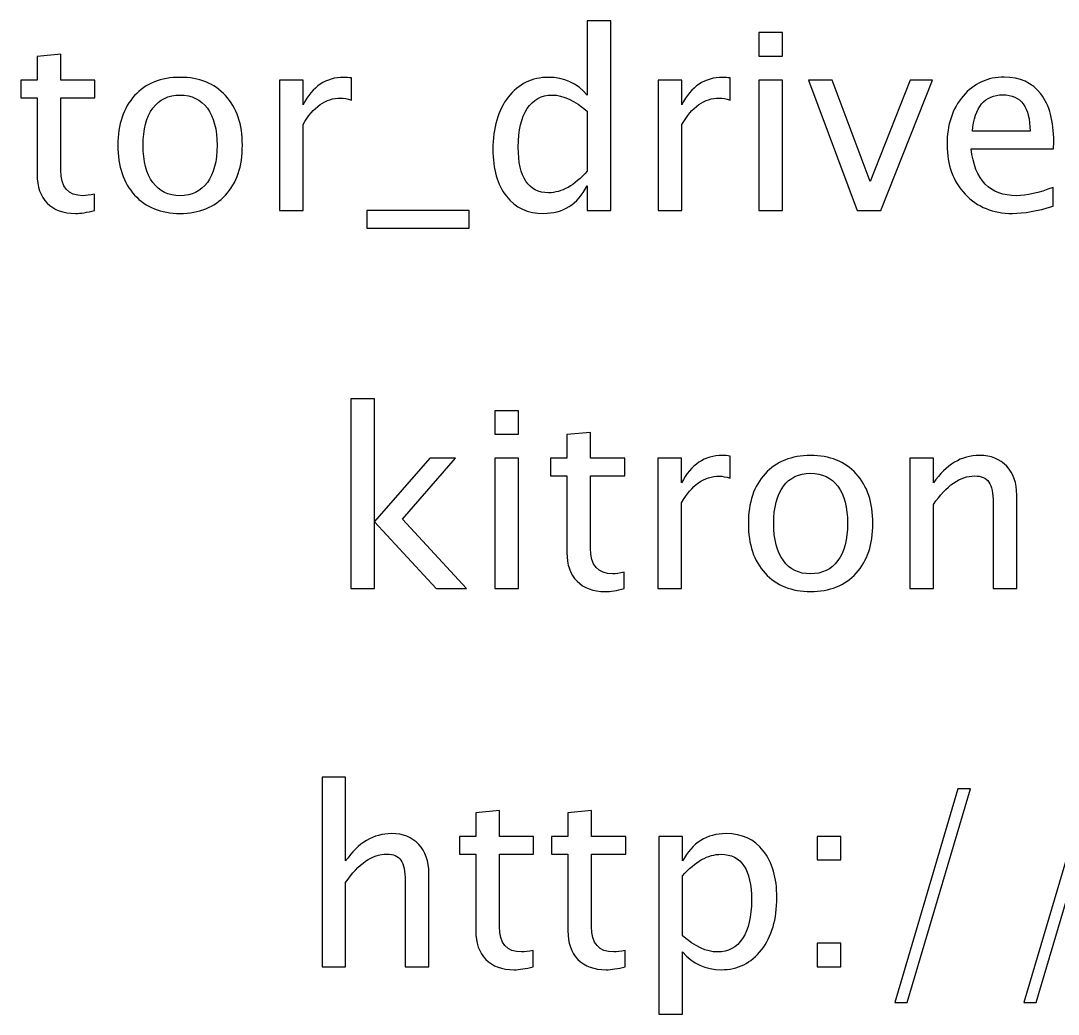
# Model space of a CAD drawing. Header units: centimetres. Extents: x -67 to 67, y -62 to 59.
# Drawn here: x 24.09 to 29.44, y 41.12 to 46.25 of the extents above; entities that cross this region are included whole.
import ezdxf

# ---------------------------------------------------------------- set-up
doc = ezdxf.new("R2010")
doc.units = ezdxf.units.CM
doc.header["$MEASUREMENT"] = 0
doc.layers.add('Layer 1', color=7, linetype='Continuous')

msp = doc.modelspace()

# ---------------------------------------------------------------- linework, layer by layer
at = {"layer": 'Layer 1'}
for points, knots in [([(27.00969, 45.2673), (27.00969, 45.2673), (27.00969, 45.39367), (27.00969, 45.39367), (27.00969, 45.39367), (26.95995, 45.29926), (26.88502, 45.25206), (26.7849, 45.25206), (26.7849, 45.25206), (26.70362, 45.25206), (26.6397, 45.28148), (26.59313, 45.34054), (26.59313, 45.34054), (26.54656, 45.39959), (26.52328, 45.48024), (26.52328, 45.58247), (26.52328, 45.58247), (26.52328, 45.69423), (26.54974, 45.78419), (26.60244, 45.85235), (26.60244, 45.85235), (26.65536, 45.92029), (26.72479, 45.95437), (26.81094, 45.95437), (26.81094, 45.95437), (26.89073, 45.95437), (26.9572, 45.92389), (27.00969, 45.86272), (27.00969, 45.86272), (27.00969, 45.86272), (27.00969, 46.24647), (27.00969, 46.24647), (27.00969, 46.24647), (27.00969, 46.24647), (27.13161, 46.24647), (27.13161, 46.24647), (27.13161, 46.24647), (27.13161, 46.24647), (27.13161, 45.2673), (27.13161, 45.2673), (27.13161, 45.2673), (27.13161, 45.2673), (27.00969, 45.2673), (27.00969, 45.2673)], [0, 0, 0, 0, 0.0833333, 0.0833333, 0.0833333, 0.0833333, 0.1666667, 0.1666667, 0.1666667, 0.1666667, 0.25, 0.25, 0.25, 0.25, 0.3333333, 0.3333333, 0.3333333, 0.3333333, 0.4166667, 0.4166667, 0.4166667, 0.4166667, 0.5, 0.5, 0.5, 0.5, 0.5833333, 0.5833333, 0.5833333, 0.5833333, 0.6666667, 0.6666667, 0.6666667, 0.6666667, 0.75, 0.75, 0.75, 0.75, 0.8333333, 0.8333333, 0.8333333, 0.8333333, 1, 1, 1, 1]), ([(27.89551, 46.06359), (27.89551, 46.06359), (27.89551, 46.18551), (27.89551, 46.18551), (27.89551, 46.18551), (27.89551, 46.18551), (28.01743, 46.18551), (28.01743, 46.18551), (28.01743, 46.18551), (28.01743, 46.18551), (28.01743, 46.06359), (28.01743, 46.06359), (28.01743, 46.06359), (28.01743, 46.06359), (27.89551, 46.06359), (27.89551, 46.06359)], [0, 0, 0, 0, 0.2, 0.2, 0.2, 0.2, 0.4, 0.4, 0.4, 0.4, 0.6, 0.6, 0.6, 0.6, 1, 1, 1, 1]), ([(24.46779, 45.26751), (24.43011, 45.25714), (24.39731, 45.25206), (24.36958, 45.25206), (24.36958, 45.25206), (24.30735, 45.25206), (24.25888, 45.26984), (24.22416, 45.3054), (24.22416, 45.3054), (24.18924, 45.34096), (24.17188, 45.39028), (24.17188, 45.45357), (24.17188, 45.45357), (24.17188, 45.45357), (24.17188, 45.84896), (24.17188, 45.84896), (24.17188, 45.84896), (24.17188, 45.84896), (24.08764, 45.84896), (24.08764, 45.84896), (24.08764, 45.84896), (24.08764, 45.84896), (24.08764, 45.9404), (24.08764, 45.9404), (24.08764, 45.9404), (24.08764, 45.9404), (24.17188, 45.9404), (24.17188, 45.9404), (24.17188, 45.9404), (24.17188, 45.9404), (24.17188, 46.06211), (24.17188, 46.06211), (24.17188, 46.06211), (24.17188, 46.06211), (24.2938, 46.07375), (24.2938, 46.07375), (24.2938, 46.07375), (24.2938, 46.07375), (24.2938, 45.9404), (24.2938, 45.9404), (24.2938, 45.9404), (24.2938, 45.9404), (24.47033, 45.9404), (24.47033, 45.9404), (24.47033, 45.9404), (24.47033, 45.9404), (24.47033, 45.84896), (24.47033, 45.84896), (24.47033, 45.84896), (24.47033, 45.84896), (24.2938, 45.84896), (24.2938, 45.84896), (24.2938, 45.84896), (24.2938, 45.84896), (24.2938, 45.47558), (24.2938, 45.47558), (24.2938, 45.47558), (24.2938, 45.38753), (24.33211, 45.3435), (24.40852, 45.3435), (24.40852, 45.3435), (24.42482, 45.3435), (24.44451, 45.34625), (24.46779, 45.35154), (24.46779, 45.35154), (24.46779, 45.35154), (24.46779, 45.26751), (24.46779, 45.26751)], [0, 0, 0, 0, 0.0555556, 0.0555556, 0.0555556, 0.0555556, 0.1111111, 0.1111111, 0.1111111, 0.1111111, 0.1666667, 0.1666667, 0.1666667, 0.1666667, 0.2222222, 0.2222222, 0.2222222, 0.2222222, 0.2777778, 0.2777778, 0.2777778, 0.2777778, 0.3333333, 0.3333333, 0.3333333, 0.3333333, 0.3888889, 0.3888889, 0.3888889, 0.3888889, 0.4444444, 0.4444444, 0.4444444, 0.4444444, 0.5, 0.5, 0.5, 0.5, 0.5555556, 0.5555556, 0.5555556, 0.5555556, 0.6111111, 0.6111111, 0.6111111, 0.6111111, 0.6666667, 0.6666667, 0.6666667, 0.6666667, 0.7222222, 0.7222222, 0.7222222, 0.7222222, 0.7777778, 0.7777778, 0.7777778, 0.7777778, 0.8333333, 0.8333333, 0.8333333, 0.8333333, 0.8888889, 0.8888889, 0.8888889, 0.8888889, 1, 1, 1, 1]), ([(24.90975, 45.25206), (24.8109, 45.25206), (24.73259, 45.2836), (24.67501, 45.34668), (24.67501, 45.34668), (24.61723, 45.40975), (24.58844, 45.49548), (24.58844, 45.60364), (24.58844, 45.60364), (24.58844, 45.71159), (24.61723, 45.7971), (24.67501, 45.85997), (24.67501, 45.85997), (24.73259, 45.92283), (24.8109, 45.95437), (24.90975, 45.95437), (24.90975, 45.95437), (25.0086, 45.95437), (25.08692, 45.92283), (25.14449, 45.85997), (25.14449, 45.85997), (25.20227, 45.7971), (25.23106, 45.71159), (25.23106, 45.60364), (25.23106, 45.60364), (25.23106, 45.49548), (25.20227, 45.40975), (25.14449, 45.34668), (25.14449, 45.34668), (25.08692, 45.2836), (25.0086, 45.25206), (24.90975, 45.25206)], [0, 0, 0, 0, 0.1111111, 0.1111111, 0.1111111, 0.1111111, 0.2222222, 0.2222222, 0.2222222, 0.2222222, 0.3333333, 0.3333333, 0.3333333, 0.3333333, 0.4444444, 0.4444444, 0.4444444, 0.4444444, 0.5555556, 0.5555556, 0.5555556, 0.5555556, 0.6666667, 0.6666667, 0.6666667, 0.6666667, 0.7777778, 0.7777778, 0.7777778, 0.7777778, 1, 1, 1, 1]), ([(25.42198, 45.2673), (25.42198, 45.2673), (25.42198, 45.9404), (25.42198, 45.9404), (25.42198, 45.9404), (25.42198, 45.9404), (25.5439, 45.9404), (25.5439, 45.9404), (25.5439, 45.9404), (25.5439, 45.9404), (25.5439, 45.81319), (25.5439, 45.81319), (25.5439, 45.81319), (25.59237, 45.90738), (25.66265, 45.95437), (25.75493, 45.95437), (25.75493, 45.95437), (25.76742, 45.95437), (25.78054, 45.95331), (25.79409, 45.9512), (25.79409, 45.9512), (25.79409, 45.9512), (25.79409, 45.83711), (25.79409, 45.83711), (25.79409, 45.83711), (25.77292, 45.84409), (25.7543, 45.84769), (25.73821, 45.84769), (25.73821, 45.84769), (25.66074, 45.84769), (25.59597, 45.80197), (25.5439, 45.71032), (25.5439, 45.71032), (25.5439, 45.71032), (25.5439, 45.2673), (25.5439, 45.2673), (25.5439, 45.2673), (25.5439, 45.2673), (25.42198, 45.2673), (25.42198, 45.2673)], [0, 0, 0, 0, 0.0909091, 0.0909091, 0.0909091, 0.0909091, 0.1818182, 0.1818182, 0.1818182, 0.1818182, 0.2727273, 0.2727273, 0.2727273, 0.2727273, 0.3636364, 0.3636364, 0.3636364, 0.3636364, 0.4545455, 0.4545455, 0.4545455, 0.4545455, 0.5454545, 0.5454545, 0.5454545, 0.5454545, 0.6363636, 0.6363636, 0.6363636, 0.6363636, 0.7272727, 0.7272727, 0.7272727, 0.7272727, 0.8181818, 0.8181818, 0.8181818, 0.8181818, 1, 1, 1, 1]), ([(27.37587, 45.2673), (27.37587, 45.2673), (27.37587, 45.9404), (27.37587, 45.9404), (27.37587, 45.9404), (27.37587, 45.9404), (27.49779, 45.9404), (27.49779, 45.9404), (27.49779, 45.9404), (27.49779, 45.9404), (27.49779, 45.81319), (27.49779, 45.81319), (27.49779, 45.81319), (27.54626, 45.90738), (27.61654, 45.95437), (27.70882, 45.95437), (27.70882, 45.95437), (27.72131, 45.95437), (27.73443, 45.95331), (27.74798, 45.9512), (27.74798, 45.9512), (27.74798, 45.9512), (27.74798, 45.83711), (27.74798, 45.83711), (27.74798, 45.83711), (27.72681, 45.84409), (27.70819, 45.84769), (27.6921, 45.84769), (27.6921, 45.84769), (27.61463, 45.84769), (27.54986, 45.80197), (27.49779, 45.71032), (27.49779, 45.71032), (27.49779, 45.71032), (27.49779, 45.2673), (27.49779, 45.2673), (27.49779, 45.2673), (27.49779, 45.2673), (27.37587, 45.2673), (27.37587, 45.2673)], [0, 0, 0, 0, 0.0909091, 0.0909091, 0.0909091, 0.0909091, 0.1818182, 0.1818182, 0.1818182, 0.1818182, 0.2727273, 0.2727273, 0.2727273, 0.2727273, 0.3636364, 0.3636364, 0.3636364, 0.3636364, 0.4545455, 0.4545455, 0.4545455, 0.4545455, 0.5454545, 0.5454545, 0.5454545, 0.5454545, 0.6363636, 0.6363636, 0.6363636, 0.6363636, 0.7272727, 0.7272727, 0.7272727, 0.7272727, 0.8181818, 0.8181818, 0.8181818, 0.8181818, 1, 1, 1, 1]), ([(27.89551, 45.2673), (27.89551, 45.2673), (27.89551, 45.9404), (27.89551, 45.9404), (27.89551, 45.9404), (27.89551, 45.9404), (28.01743, 45.9404), (28.01743, 45.9404), (28.01743, 45.9404), (28.01743, 45.9404), (28.01743, 45.2673), (28.01743, 45.2673), (28.01743, 45.2673), (28.01743, 45.2673), (27.89551, 45.2673), (27.89551, 45.2673)], [0, 0, 0, 0, 0.2, 0.2, 0.2, 0.2, 0.4, 0.4, 0.4, 0.4, 0.6, 0.6, 0.6, 0.6, 1, 1, 1, 1]), ([(28.40266, 45.2673), (28.40266, 45.2673), (28.15205, 45.9404), (28.15205, 45.9404), (28.15205, 45.9404), (28.15205, 45.9404), (28.27397, 45.9404), (28.27397, 45.9404), (28.27397, 45.9404), (28.27397, 45.9404), (28.46934, 45.41737), (28.46934, 45.41737), (28.46934, 45.41737), (28.46934, 45.41737), (28.67614, 45.9404), (28.67614, 45.9404), (28.67614, 45.9404), (28.67614, 45.9404), (28.79086, 45.9404), (28.79086, 45.9404), (28.79086, 45.9404), (28.79086, 45.9404), (28.5248, 45.2673), (28.5248, 45.2673), (28.5248, 45.2673), (28.5248, 45.2673), (28.40266, 45.2673), (28.40266, 45.2673)], [0, 0, 0, 0, 0.125, 0.125, 0.125, 0.125, 0.25, 0.25, 0.25, 0.25, 0.375, 0.375, 0.375, 0.375, 0.5, 0.5, 0.5, 0.5, 0.625, 0.625, 0.625, 0.625, 0.75, 0.75, 0.75, 0.75, 1, 1, 1, 1]), ([(29.4138, 45.28889), (29.33189, 45.26434), (29.26182, 45.25206), (29.2034, 45.25206), (29.2034, 45.25206), (29.10371, 45.25206), (29.02264, 45.28508), (28.9602, 45.35091), (28.9602, 45.35091), (28.89776, 45.41674), (28.86643, 45.50204), (28.86643, 45.60703), (28.86643, 45.60703), (28.86643, 45.70884), (28.89395, 45.79245), (28.94919, 45.85785), (28.94919, 45.85785), (29.00444, 45.92304), (29.07513, 45.95564), (29.16128, 45.95564), (29.16128, 45.95564), (29.24277, 45.95564), (29.30585, 45.92664), (29.3503, 45.86865), (29.3503, 45.86865), (29.39475, 45.81065), (29.41698, 45.72852), (29.41698, 45.62205), (29.41698, 45.62205), (29.41698, 45.62205), (29.41634, 45.5848), (29.41634, 45.5848), (29.41634, 45.5848), (29.41634, 45.5848), (28.99089, 45.5848), (28.99089, 45.5848), (28.99089, 45.5848), (29.00867, 45.42393), (29.0872, 45.3435), (29.22626, 45.3435), (29.22626, 45.3435), (29.27728, 45.3435), (29.33972, 45.35789), (29.4138, 45.38668), (29.4138, 45.38668), (29.4138, 45.38668), (29.4138, 45.28889), (29.4138, 45.28889)], [0, 0, 0, 0, 0.0769231, 0.0769231, 0.0769231, 0.0769231, 0.1538462, 0.1538462, 0.1538462, 0.1538462, 0.2307692, 0.2307692, 0.2307692, 0.2307692, 0.3076923, 0.3076923, 0.3076923, 0.3076923, 0.3846154, 0.3846154, 0.3846154, 0.3846154, 0.4615385, 0.4615385, 0.4615385, 0.4615385, 0.5384615, 0.5384615, 0.5384615, 0.5384615, 0.6153846, 0.6153846, 0.6153846, 0.6153846, 0.6923077, 0.6923077, 0.6923077, 0.6923077, 0.7692308, 0.7692308, 0.7692308, 0.7692308, 0.8461538, 0.8461538, 0.8461538, 0.8461538, 1, 1, 1, 1]), ([(24.90954, 45.3435), (24.96986, 45.3435), (25.01685, 45.36615), (25.0503, 45.41166), (25.0503, 45.41166), (25.08353, 45.45695), (25.10025, 45.52109), (25.10025, 45.60364), (25.10025, 45.60364), (25.10025, 45.68598), (25.08353, 45.7499), (25.0503, 45.7952), (25.0503, 45.7952), (25.01685, 45.84028), (24.96986, 45.86293), (24.90954, 45.86293), (24.90954, 45.86293), (24.849, 45.86293), (24.80201, 45.84028), (24.76899, 45.7952), (24.76899, 45.7952), (24.73576, 45.7499), (24.71925, 45.68598), (24.71925, 45.60364), (24.71925, 45.60364), (24.71925, 45.52109), (24.73576, 45.45695), (24.76899, 45.41166), (24.76899, 45.41166), (24.80201, 45.36615), (24.849, 45.3435), (24.90954, 45.3435)], [0, 0, 0, 0, 0.1111111, 0.1111111, 0.1111111, 0.1111111, 0.2222222, 0.2222222, 0.2222222, 0.2222222, 0.3333333, 0.3333333, 0.3333333, 0.3333333, 0.4444444, 0.4444444, 0.4444444, 0.4444444, 0.5555556, 0.5555556, 0.5555556, 0.5555556, 0.6666667, 0.6666667, 0.6666667, 0.6666667, 0.7777778, 0.7777778, 0.7777778, 0.7777778, 1, 1, 1, 1]), ([(27.00969, 45.77932), (26.9464, 45.83499), (26.8865, 45.86293), (26.82977, 45.86293), (26.82977, 45.86293), (26.77389, 45.86293), (26.73071, 45.83965), (26.70002, 45.79287), (26.70002, 45.79287), (26.66933, 45.7463), (26.65409, 45.68026), (26.65409, 45.59475), (26.65409, 45.59475), (26.65409, 45.43748), (26.70616, 45.35874), (26.81051, 45.35874), (26.81051, 45.35874), (26.87825, 45.35874), (26.94471, 45.39578), (27.00969, 45.46965), (27.00969, 45.46965), (27.00969, 45.46965), (27.00969, 45.77932), (27.00969, 45.77932)], [0, 0, 0, 0, 0.1428571, 0.1428571, 0.1428571, 0.1428571, 0.2857143, 0.2857143, 0.2857143, 0.2857143, 0.4285714, 0.4285714, 0.4285714, 0.4285714, 0.5714286, 0.5714286, 0.5714286, 0.5714286, 0.7142857, 0.7142857, 0.7142857, 0.7142857, 1, 1, 1, 1]), ([(28.99724, 45.67624), (28.99724, 45.67624), (29.29442, 45.67624), (29.29442, 45.67624), (29.29442, 45.67624), (29.29442, 45.80155), (29.24764, 45.8642), (29.1543, 45.8642), (29.1543, 45.8642), (29.06032, 45.8642), (29.00804, 45.80155), (28.99724, 45.67624)], [0, 0, 0, 0, 0.25, 0.25, 0.25, 0.25, 0.5, 0.5, 0.5, 0.5, 1, 1, 1, 1]), ([(25.87304, 45.17586), (25.87304, 45.17586), (25.87304, 45.2673), (25.87304, 45.2673), (25.87304, 45.2673), (25.87304, 45.2673), (26.40136, 45.2673), (26.40136, 45.2673), (26.40136, 45.2673), (26.40136, 45.2673), (26.40136, 45.17586), (26.40136, 45.17586), (26.40136, 45.17586), (26.40136, 45.17586), (25.87304, 45.17586), (25.87304, 45.17586)], [0, 0, 0, 0, 0.2, 0.2, 0.2, 0.2, 0.4, 0.4, 0.4, 0.4, 0.6, 0.6, 0.6, 0.6, 1, 1, 1, 1]), ([(25.79069, 43.31573), (25.79069, 43.31573), (25.79069, 44.2949), (25.79069, 44.2949), (25.79069, 44.2949), (25.79069, 44.2949), (25.91261, 44.2949), (25.91261, 44.2949), (25.91261, 44.2949), (25.91261, 44.2949), (25.91261, 43.66223), (25.91261, 43.66223), (25.91261, 43.66223), (25.91261, 43.66223), (26.19836, 43.98883), (26.19836, 43.98883), (26.19836, 43.98883), (26.19836, 43.98883), (26.33002, 43.98883), (26.33002, 43.98883), (26.33002, 43.98883), (26.33002, 43.98883), (26.05697, 43.67472), (26.05697, 43.67472), (26.05697, 43.67472), (26.05697, 43.67472), (26.38717, 43.31573), (26.38717, 43.31573), (26.38717, 43.31573), (26.38717, 43.31573), (26.23011, 43.31573), (26.23011, 43.31573), (26.23011, 43.31573), (26.23011, 43.31573), (25.91261, 43.66096), (25.91261, 43.66096), (25.91261, 43.66096), (25.91261, 43.66096), (25.91261, 43.31573), (25.91261, 43.31573), (25.91261, 43.31573), (25.91261, 43.31573), (25.79069, 43.31573), (25.79069, 43.31573)], [0, 0, 0, 0, 0.0833333, 0.0833333, 0.0833333, 0.0833333, 0.1666667, 0.1666667, 0.1666667, 0.1666667, 0.25, 0.25, 0.25, 0.25, 0.3333333, 0.3333333, 0.3333333, 0.3333333, 0.4166667, 0.4166667, 0.4166667, 0.4166667, 0.5, 0.5, 0.5, 0.5, 0.5833333, 0.5833333, 0.5833333, 0.5833333, 0.6666667, 0.6666667, 0.6666667, 0.6666667, 0.75, 0.75, 0.75, 0.75, 0.8333333, 0.8333333, 0.8333333, 0.8333333, 1, 1, 1, 1]), ([(26.53301, 44.11202), (26.53301, 44.11202), (26.53301, 44.23394), (26.53301, 44.23394), (26.53301, 44.23394), (26.53301, 44.23394), (26.65493, 44.23394), (26.65493, 44.23394), (26.65493, 44.23394), (26.65493, 44.23394), (26.65493, 44.11202), (26.65493, 44.11202), (26.65493, 44.11202), (26.65493, 44.11202), (26.53301, 44.11202), (26.53301, 44.11202)], [0, 0, 0, 0, 0.2, 0.2, 0.2, 0.2, 0.4, 0.4, 0.4, 0.4, 0.6, 0.6, 0.6, 0.6, 1, 1, 1, 1]), ([(27.20103, 43.31594), (27.16335, 43.30557), (27.13055, 43.30049), (27.10282, 43.30049), (27.10282, 43.30049), (27.04059, 43.30049), (26.99212, 43.31827), (26.9574, 43.35383), (26.9574, 43.35383), (26.92248, 43.38939), (26.90512, 43.43871), (26.90512, 43.502), (26.90512, 43.502), (26.90512, 43.502), (26.90512, 43.89739), (26.90512, 43.89739), (26.90512, 43.89739), (26.90512, 43.89739), (26.82088, 43.89739), (26.82088, 43.89739), (26.82088, 43.89739), (26.82088, 43.89739), (26.82088, 43.98883), (26.82088, 43.98883), (26.82088, 43.98883), (26.82088, 43.98883), (26.90512, 43.98883), (26.90512, 43.98883), (26.90512, 43.98883), (26.90512, 43.98883), (26.90512, 44.11054), (26.90512, 44.11054), (26.90512, 44.11054), (26.90512, 44.11054), (27.02704, 44.12218), (27.02704, 44.12218), (27.02704, 44.12218), (27.02704, 44.12218), (27.02704, 43.98883), (27.02704, 43.98883), (27.02704, 43.98883), (27.02704, 43.98883), (27.20357, 43.98883), (27.20357, 43.98883), (27.20357, 43.98883), (27.20357, 43.98883), (27.20357, 43.89739), (27.20357, 43.89739), (27.20357, 43.89739), (27.20357, 43.89739), (27.02704, 43.89739), (27.02704, 43.89739), (27.02704, 43.89739), (27.02704, 43.89739), (27.02704, 43.52401), (27.02704, 43.52401), (27.02704, 43.52401), (27.02704, 43.43596), (27.06535, 43.39193), (27.14176, 43.39193), (27.14176, 43.39193), (27.15806, 43.39193), (27.17775, 43.39468), (27.20103, 43.39997), (27.20103, 43.39997), (27.20103, 43.39997), (27.20103, 43.31594), (27.20103, 43.31594)], [0, 0, 0, 0, 0.0555556, 0.0555556, 0.0555556, 0.0555556, 0.1111111, 0.1111111, 0.1111111, 0.1111111, 0.1666667, 0.1666667, 0.1666667, 0.1666667, 0.2222222, 0.2222222, 0.2222222, 0.2222222, 0.2777778, 0.2777778, 0.2777778, 0.2777778, 0.3333333, 0.3333333, 0.3333333, 0.3333333, 0.3888889, 0.3888889, 0.3888889, 0.3888889, 0.4444444, 0.4444444, 0.4444444, 0.4444444, 0.5, 0.5, 0.5, 0.5, 0.5555556, 0.5555556, 0.5555556, 0.5555556, 0.6111111, 0.6111111, 0.6111111, 0.6111111, 0.6666667, 0.6666667, 0.6666667, 0.6666667, 0.7222222, 0.7222222, 0.7222222, 0.7222222, 0.7777778, 0.7777778, 0.7777778, 0.7777778, 0.8333333, 0.8333333, 0.8333333, 0.8333333, 0.8888889, 0.8888889, 0.8888889, 0.8888889, 1, 1, 1, 1]), ([(27.37502, 43.31573), (27.37502, 43.31573), (27.37502, 43.98883), (27.37502, 43.98883), (27.37502, 43.98883), (27.37502, 43.98883), (27.49694, 43.98883), (27.49694, 43.98883), (27.49694, 43.98883), (27.49694, 43.98883), (27.49694, 43.86162), (27.49694, 43.86162), (27.49694, 43.86162), (27.54541, 43.95581), (27.61569, 44.0028), (27.70797, 44.0028), (27.70797, 44.0028), (27.72046, 44.0028), (27.73358, 44.00174), (27.74713, 43.99963), (27.74713, 43.99963), (27.74713, 43.99963), (27.74713, 43.88554), (27.74713, 43.88554), (27.74713, 43.88554), (27.72596, 43.89252), (27.70734, 43.89612), (27.69125, 43.89612), (27.69125, 43.89612), (27.61378, 43.89612), (27.54901, 43.8504), (27.49694, 43.75875), (27.49694, 43.75875), (27.49694, 43.75875), (27.49694, 43.31573), (27.49694, 43.31573), (27.49694, 43.31573), (27.49694, 43.31573), (27.37502, 43.31573), (27.37502, 43.31573)], [0, 0, 0, 0, 0.0909091, 0.0909091, 0.0909091, 0.0909091, 0.1818182, 0.1818182, 0.1818182, 0.1818182, 0.2727273, 0.2727273, 0.2727273, 0.2727273, 0.3636364, 0.3636364, 0.3636364, 0.3636364, 0.4545455, 0.4545455, 0.4545455, 0.4545455, 0.5454545, 0.5454545, 0.5454545, 0.5454545, 0.6363636, 0.6363636, 0.6363636, 0.6363636, 0.7272727, 0.7272727, 0.7272727, 0.7272727, 0.8181818, 0.8181818, 0.8181818, 0.8181818, 1, 1, 1, 1]), ([(28.16263, 43.30049), (28.06378, 43.30049), (27.98547, 43.33203), (27.92789, 43.39511), (27.92789, 43.39511), (27.87011, 43.45818), (27.84132, 43.54391), (27.84132, 43.65207), (27.84132, 43.65207), (27.84132, 43.76002), (27.87011, 43.84553), (27.92789, 43.9084), (27.92789, 43.9084), (27.98547, 43.97126), (28.06378, 44.0028), (28.16263, 44.0028), (28.16263, 44.0028), (28.26148, 44.0028), (28.3398, 43.97126), (28.39737, 43.9084), (28.39737, 43.9084), (28.45515, 43.84553), (28.48394, 43.76002), (28.48394, 43.65207), (28.48394, 43.65207), (28.48394, 43.54391), (28.45515, 43.45818), (28.39737, 43.39511), (28.39737, 43.39511), (28.3398, 43.33203), (28.26148, 43.30049), (28.16263, 43.30049)], [0, 0, 0, 0, 0.1111111, 0.1111111, 0.1111111, 0.1111111, 0.2222222, 0.2222222, 0.2222222, 0.2222222, 0.3333333, 0.3333333, 0.3333333, 0.3333333, 0.4444444, 0.4444444, 0.4444444, 0.4444444, 0.5555556, 0.5555556, 0.5555556, 0.5555556, 0.6666667, 0.6666667, 0.6666667, 0.6666667, 0.7777778, 0.7777778, 0.7777778, 0.7777778, 1, 1, 1, 1]), ([(28.67486, 43.31573), (28.67486, 43.31573), (28.67486, 43.98883), (28.67486, 43.98883), (28.67486, 43.98883), (28.67486, 43.98883), (28.79678, 43.98883), (28.79678, 43.98883), (28.79678, 43.98883), (28.79678, 43.98883), (28.79678, 43.86162), (28.79678, 43.86162), (28.79678, 43.86162), (28.86134, 43.95581), (28.9405, 44.0028), (29.03406, 44.0028), (29.03406, 44.0028), (29.0929, 44.0028), (29.13968, 43.98439), (29.17418, 43.94734), (29.17418, 43.94734), (29.20868, 43.91051), (29.22604, 43.86077), (29.22604, 43.79854), (29.22604, 43.79854), (29.22604, 43.79854), (29.22604, 43.31573), (29.22604, 43.31573), (29.22604, 43.31573), (29.22604, 43.31573), (29.10412, 43.31573), (29.10412, 43.31573), (29.10412, 43.31573), (29.10412, 43.31573), (29.10412, 43.75875), (29.10412, 43.75875), (29.10412, 43.75875), (29.10412, 43.8087), (29.09671, 43.84426), (29.08211, 43.86543), (29.08211, 43.86543), (29.06729, 43.88681), (29.04295, 43.89739), (29.00887, 43.89739), (29.00887, 43.89739), (28.93394, 43.89739), (28.86324, 43.8485), (28.79678, 43.75071), (28.79678, 43.75071), (28.79678, 43.75071), (28.79678, 43.31573), (28.79678, 43.31573), (28.79678, 43.31573), (28.79678, 43.31573), (28.67486, 43.31573), (28.67486, 43.31573)], [0, 0, 0, 0, 0.0666667, 0.0666667, 0.0666667, 0.0666667, 0.1333333, 0.1333333, 0.1333333, 0.1333333, 0.2, 0.2, 0.2, 0.2, 0.2666667, 0.2666667, 0.2666667, 0.2666667, 0.3333333, 0.3333333, 0.3333333, 0.3333333, 0.4, 0.4, 0.4, 0.4, 0.4666667, 0.4666667, 0.4666667, 0.4666667, 0.5333333, 0.5333333, 0.5333333, 0.5333333, 0.6, 0.6, 0.6, 0.6, 0.6666667, 0.6666667, 0.6666667, 0.6666667, 0.7333333, 0.7333333, 0.7333333, 0.7333333, 0.8, 0.8, 0.8, 0.8, 0.8666667, 0.8666667, 0.8666667, 0.8666667, 1, 1, 1, 1]), ([(26.53301, 43.31573), (26.53301, 43.31573), (26.53301, 43.98883), (26.53301, 43.98883), (26.53301, 43.98883), (26.53301, 43.98883), (26.65493, 43.98883), (26.65493, 43.98883), (26.65493, 43.98883), (26.65493, 43.98883), (26.65493, 43.31573), (26.65493, 43.31573), (26.65493, 43.31573), (26.65493, 43.31573), (26.53301, 43.31573), (26.53301, 43.31573)], [0, 0, 0, 0, 0.2, 0.2, 0.2, 0.2, 0.4, 0.4, 0.4, 0.4, 0.6, 0.6, 0.6, 0.6, 1, 1, 1, 1]), ([(28.16242, 43.39193), (28.22274, 43.39193), (28.26973, 43.41458), (28.30318, 43.46009), (28.30318, 43.46009), (28.33641, 43.50538), (28.35313, 43.56952), (28.35313, 43.65207), (28.35313, 43.65207), (28.35313, 43.73441), (28.33641, 43.79833), (28.30318, 43.84363), (28.30318, 43.84363), (28.26973, 43.88871), (28.22274, 43.91136), (28.16242, 43.91136), (28.16242, 43.91136), (28.10188, 43.91136), (28.05489, 43.88871), (28.02187, 43.84363), (28.02187, 43.84363), (27.98864, 43.79833), (27.97213, 43.73441), (27.97213, 43.65207), (27.97213, 43.65207), (27.97213, 43.56952), (27.98864, 43.50538), (28.02187, 43.46009), (28.02187, 43.46009), (28.05489, 43.41458), (28.10188, 43.39193), (28.16242, 43.39193)], [0, 0, 0, 0, 0.1111111, 0.1111111, 0.1111111, 0.1111111, 0.2222222, 0.2222222, 0.2222222, 0.2222222, 0.3333333, 0.3333333, 0.3333333, 0.3333333, 0.4444444, 0.4444444, 0.4444444, 0.4444444, 0.5555556, 0.5555556, 0.5555556, 0.5555556, 0.6666667, 0.6666667, 0.6666667, 0.6666667, 0.7777778, 0.7777778, 0.7777778, 0.7777778, 1, 1, 1, 1]), ([(25.64179, 41.36416), (25.64179, 41.36416), (25.64179, 42.34333), (25.64179, 42.34333), (25.64179, 42.34333), (25.64179, 42.34333), (25.76371, 42.34333), (25.76371, 42.34333), (25.76371, 42.34333), (25.76371, 42.34333), (25.76371, 41.91005), (25.76371, 41.91005), (25.76371, 41.91005), (25.82827, 42.00424), (25.90743, 42.05123), (26.00099, 42.05123), (26.00099, 42.05123), (26.05983, 42.05123), (26.10661, 42.03282), (26.14111, 41.99577), (26.14111, 41.99577), (26.17561, 41.95894), (26.19297, 41.9092), (26.19297, 41.84697), (26.19297, 41.84697), (26.19297, 41.84697), (26.19297, 41.36416), (26.19297, 41.36416), (26.19297, 41.36416), (26.19297, 41.36416), (26.07105, 41.36416), (26.07105, 41.36416), (26.07105, 41.36416), (26.07105, 41.36416), (26.07105, 41.80718), (26.07105, 41.80718), (26.07105, 41.80718), (26.07105, 41.85713), (26.06364, 41.89269), (26.04904, 41.91386), (26.04904, 41.91386), (26.03422, 41.93524), (26.00988, 41.94582), (25.9758, 41.94582), (25.9758, 41.94582), (25.90087, 41.94582), (25.83017, 41.89693), (25.76371, 41.79914), (25.76371, 41.79914), (25.76371, 41.79914), (25.76371, 41.36416), (25.76371, 41.36416), (25.76371, 41.36416), (25.76371, 41.36416), (25.64179, 41.36416), (25.64179, 41.36416)], [0, 0, 0, 0, 0.0666667, 0.0666667, 0.0666667, 0.0666667, 0.1333333, 0.1333333, 0.1333333, 0.1333333, 0.2, 0.2, 0.2, 0.2, 0.2666667, 0.2666667, 0.2666667, 0.2666667, 0.3333333, 0.3333333, 0.3333333, 0.3333333, 0.4, 0.4, 0.4, 0.4, 0.4666667, 0.4666667, 0.4666667, 0.4666667, 0.5333333, 0.5333333, 0.5333333, 0.5333333, 0.6, 0.6, 0.6, 0.6, 0.6666667, 0.6666667, 0.6666667, 0.6666667, 0.7333333, 0.7333333, 0.7333333, 0.7333333, 0.8, 0.8, 0.8, 0.8, 0.8666667, 0.8666667, 0.8666667, 0.8666667, 1, 1, 1, 1]), ([(28.59623, 41.18001), (28.59623, 41.18001), (28.92283, 42.28237), (28.92283, 42.28237), (28.92283, 42.28237), (28.92283, 42.28237), (28.98739, 42.28237), (28.98739, 42.28237), (28.98739, 42.28237), (28.98739, 42.28237), (28.66079, 41.18001), (28.66079, 41.18001), (28.66079, 41.18001), (28.66079, 41.18001), (28.59623, 41.18001), (28.59623, 41.18001)], [0, 0, 0, 0, 0.2, 0.2, 0.2, 0.2, 0.4, 0.4, 0.4, 0.4, 0.6, 0.6, 0.6, 0.6, 1, 1, 1, 1]), ([(29.26213, 41.18001), (29.26213, 41.18001), (29.58873, 42.28237), (29.58873, 42.28237), (29.58873, 42.28237), (29.58873, 42.28237), (29.65329, 42.28237), (29.65329, 42.28237), (29.65329, 42.28237), (29.65329, 42.28237), (29.32669, 41.18001), (29.32669, 41.18001), (29.32669, 41.18001), (29.32669, 41.18001), (29.26213, 41.18001), (29.26213, 41.18001)], [0, 0, 0, 0, 0.2, 0.2, 0.2, 0.2, 0.4, 0.4, 0.4, 0.4, 0.6, 0.6, 0.6, 0.6, 1, 1, 1, 1]), ([(26.73103, 41.36437), (26.69335, 41.354), (26.66055, 41.34892), (26.63282, 41.34892), (26.63282, 41.34892), (26.57059, 41.34892), (26.52212, 41.3667), (26.4874, 41.40226), (26.4874, 41.40226), (26.45248, 41.43782), (26.43512, 41.48714), (26.43512, 41.55043), (26.43512, 41.55043), (26.43512, 41.55043), (26.43512, 41.94582), (26.43512, 41.94582), (26.43512, 41.94582), (26.43512, 41.94582), (26.35088, 41.94582), (26.35088, 41.94582), (26.35088, 41.94582), (26.35088, 41.94582), (26.35088, 42.03726), (26.35088, 42.03726), (26.35088, 42.03726), (26.35088, 42.03726), (26.43512, 42.03726), (26.43512, 42.03726), (26.43512, 42.03726), (26.43512, 42.03726), (26.43512, 42.15897), (26.43512, 42.15897), (26.43512, 42.15897), (26.43512, 42.15897), (26.55704, 42.17061), (26.55704, 42.17061), (26.55704, 42.17061), (26.55704, 42.17061), (26.55704, 42.03726), (26.55704, 42.03726), (26.55704, 42.03726), (26.55704, 42.03726), (26.73357, 42.03726), (26.73357, 42.03726), (26.73357, 42.03726), (26.73357, 42.03726), (26.73357, 41.94582), (26.73357, 41.94582), (26.73357, 41.94582), (26.73357, 41.94582), (26.55704, 41.94582), (26.55704, 41.94582), (26.55704, 41.94582), (26.55704, 41.94582), (26.55704, 41.57244), (26.55704, 41.57244), (26.55704, 41.57244), (26.55704, 41.48439), (26.59535, 41.44036), (26.67176, 41.44036), (26.67176, 41.44036), (26.68806, 41.44036), (26.70775, 41.44311), (26.73103, 41.4484), (26.73103, 41.4484), (26.73103, 41.4484), (26.73103, 41.36437), (26.73103, 41.36437)], [0, 0, 0, 0, 0.0555556, 0.0555556, 0.0555556, 0.0555556, 0.1111111, 0.1111111, 0.1111111, 0.1111111, 0.1666667, 0.1666667, 0.1666667, 0.1666667, 0.2222222, 0.2222222, 0.2222222, 0.2222222, 0.2777778, 0.2777778, 0.2777778, 0.2777778, 0.3333333, 0.3333333, 0.3333333, 0.3333333, 0.3888889, 0.3888889, 0.3888889, 0.3888889, 0.4444444, 0.4444444, 0.4444444, 0.4444444, 0.5, 0.5, 0.5, 0.5, 0.5555556, 0.5555556, 0.5555556, 0.5555556, 0.6111111, 0.6111111, 0.6111111, 0.6111111, 0.6666667, 0.6666667, 0.6666667, 0.6666667, 0.7222222, 0.7222222, 0.7222222, 0.7222222, 0.7777778, 0.7777778, 0.7777778, 0.7777778, 0.8333333, 0.8333333, 0.8333333, 0.8333333, 0.8888889, 0.8888889, 0.8888889, 0.8888889, 1, 1, 1, 1]), ([(27.20601, 41.36437), (27.16833, 41.354), (27.13553, 41.34892), (27.1078, 41.34892), (27.1078, 41.34892), (27.04557, 41.34892), (26.9971, 41.3667), (26.96238, 41.40226), (26.96238, 41.40226), (26.92746, 41.43782), (26.9101, 41.48714), (26.9101, 41.55043), (26.9101, 41.55043), (26.9101, 41.55043), (26.9101, 41.94582), (26.9101, 41.94582), (26.9101, 41.94582), (26.9101, 41.94582), (26.82586, 41.94582), (26.82586, 41.94582), (26.82586, 41.94582), (26.82586, 41.94582), (26.82586, 42.03726), (26.82586, 42.03726), (26.82586, 42.03726), (26.82586, 42.03726), (26.9101, 42.03726), (26.9101, 42.03726), (26.9101, 42.03726), (26.9101, 42.03726), (26.9101, 42.15897), (26.9101, 42.15897), (26.9101, 42.15897), (26.9101, 42.15897), (27.03202, 42.17061), (27.03202, 42.17061), (27.03202, 42.17061), (27.03202, 42.17061), (27.03202, 42.03726), (27.03202, 42.03726), (27.03202, 42.03726), (27.03202, 42.03726), (27.20855, 42.03726), (27.20855, 42.03726), (27.20855, 42.03726), (27.20855, 42.03726), (27.20855, 41.94582), (27.20855, 41.94582), (27.20855, 41.94582), (27.20855, 41.94582), (27.03202, 41.94582), (27.03202, 41.94582), (27.03202, 41.94582), (27.03202, 41.94582), (27.03202, 41.57244), (27.03202, 41.57244), (27.03202, 41.57244), (27.03202, 41.48439), (27.07033, 41.44036), (27.14674, 41.44036), (27.14674, 41.44036), (27.16304, 41.44036), (27.18273, 41.44311), (27.20601, 41.4484), (27.20601, 41.4484), (27.20601, 41.4484), (27.20601, 41.36437), (27.20601, 41.36437)], [0, 0, 0, 0, 0.0555556, 0.0555556, 0.0555556, 0.0555556, 0.1111111, 0.1111111, 0.1111111, 0.1111111, 0.1666667, 0.1666667, 0.1666667, 0.1666667, 0.2222222, 0.2222222, 0.2222222, 0.2222222, 0.2777778, 0.2777778, 0.2777778, 0.2777778, 0.3333333, 0.3333333, 0.3333333, 0.3333333, 0.3888889, 0.3888889, 0.3888889, 0.3888889, 0.4444444, 0.4444444, 0.4444444, 0.4444444, 0.5, 0.5, 0.5, 0.5, 0.5555556, 0.5555556, 0.5555556, 0.5555556, 0.6111111, 0.6111111, 0.6111111, 0.6111111, 0.6666667, 0.6666667, 0.6666667, 0.6666667, 0.7222222, 0.7222222, 0.7222222, 0.7222222, 0.7777778, 0.7777778, 0.7777778, 0.7777778, 0.8333333, 0.8333333, 0.8333333, 0.8333333, 0.8888889, 0.8888889, 0.8888889, 0.8888889, 1, 1, 1, 1]), ([(27.38, 41.11905), (27.38, 41.11905), (27.38, 42.03726), (27.38, 42.03726), (27.38, 42.03726), (27.38, 42.03726), (27.50192, 42.03726), (27.50192, 42.03726), (27.50192, 42.03726), (27.50192, 42.03726), (27.50192, 41.91005), (27.50192, 41.91005), (27.50192, 41.91005), (27.55187, 42.00424), (27.62702, 42.05123), (27.72713, 42.05123), (27.72713, 42.05123), (27.8082, 42.05123), (27.87191, 42.02181), (27.91848, 41.96275), (27.91848, 41.96275), (27.96505, 41.9037), (27.98833, 41.82305), (27.98833, 41.72082), (27.98833, 41.72082), (27.98833, 41.60948), (27.96187, 41.51952), (27.90917, 41.45137), (27.90917, 41.45137), (27.85646, 41.383), (27.78704, 41.34892), (27.7011, 41.34892), (27.7011, 41.34892), (27.6213, 41.34892), (27.55484, 41.3794), (27.50192, 41.44057), (27.50192, 41.44057), (27.50192, 41.44057), (27.50192, 41.11905), (27.50192, 41.11905), (27.50192, 41.11905), (27.50192, 41.11905), (27.38, 41.11905), (27.38, 41.11905)], [0, 0, 0, 0, 0.0833333, 0.0833333, 0.0833333, 0.0833333, 0.1666667, 0.1666667, 0.1666667, 0.1666667, 0.25, 0.25, 0.25, 0.25, 0.3333333, 0.3333333, 0.3333333, 0.3333333, 0.4166667, 0.4166667, 0.4166667, 0.4166667, 0.5, 0.5, 0.5, 0.5, 0.5833333, 0.5833333, 0.5833333, 0.5833333, 0.6666667, 0.6666667, 0.6666667, 0.6666667, 0.75, 0.75, 0.75, 0.75, 0.8333333, 0.8333333, 0.8333333, 0.8333333, 1, 1, 1, 1]), ([(28.19703, 41.91534), (28.19703, 41.91534), (28.19703, 42.03726), (28.19703, 42.03726), (28.19703, 42.03726), (28.19703, 42.03726), (28.31895, 42.03726), (28.31895, 42.03726), (28.31895, 42.03726), (28.31895, 42.03726), (28.31895, 41.91534), (28.31895, 41.91534), (28.31895, 41.91534), (28.31895, 41.91534), (28.19703, 41.91534), (28.19703, 41.91534)], [0, 0, 0, 0, 0.2, 0.2, 0.2, 0.2, 0.4, 0.4, 0.4, 0.4, 0.6, 0.6, 0.6, 0.6, 1, 1, 1, 1]), ([(27.50192, 41.5246), (27.56479, 41.46851), (27.62469, 41.44036), (27.68163, 41.44036), (27.68163, 41.44036), (27.73772, 41.44036), (27.78111, 41.46386), (27.81159, 41.51063), (27.81159, 41.51063), (27.84228, 41.55741), (27.85752, 41.62324), (27.85752, 41.70833), (27.85752, 41.70833), (27.85752, 41.86581), (27.80545, 41.94455), (27.70131, 41.94455), (27.70131, 41.94455), (27.63315, 41.94455), (27.56669, 41.90772), (27.50192, 41.83385), (27.50192, 41.83385), (27.50192, 41.83385), (27.50192, 41.5246), (27.50192, 41.5246)], [0, 0, 0, 0, 0.1428571, 0.1428571, 0.1428571, 0.1428571, 0.2857143, 0.2857143, 0.2857143, 0.2857143, 0.4285714, 0.4285714, 0.4285714, 0.4285714, 0.5714286, 0.5714286, 0.5714286, 0.5714286, 0.7142857, 0.7142857, 0.7142857, 0.7142857, 1, 1, 1, 1]), ([(28.19703, 41.36416), (28.19703, 41.36416), (28.19703, 41.48608), (28.19703, 41.48608), (28.19703, 41.48608), (28.19703, 41.48608), (28.31895, 41.48608), (28.31895, 41.48608), (28.31895, 41.48608), (28.31895, 41.48608), (28.31895, 41.36416), (28.31895, 41.36416), (28.31895, 41.36416), (28.31895, 41.36416), (28.19703, 41.36416), (28.19703, 41.36416)], [0, 0, 0, 0, 0.2, 0.2, 0.2, 0.2, 0.4, 0.4, 0.4, 0.4, 0.6, 0.6, 0.6, 0.6, 1, 1, 1, 1])]:
    msp.add_open_spline(points, degree=3, knots=knots, dxfattribs=at)

doc.saveas('drawing.dxf')
